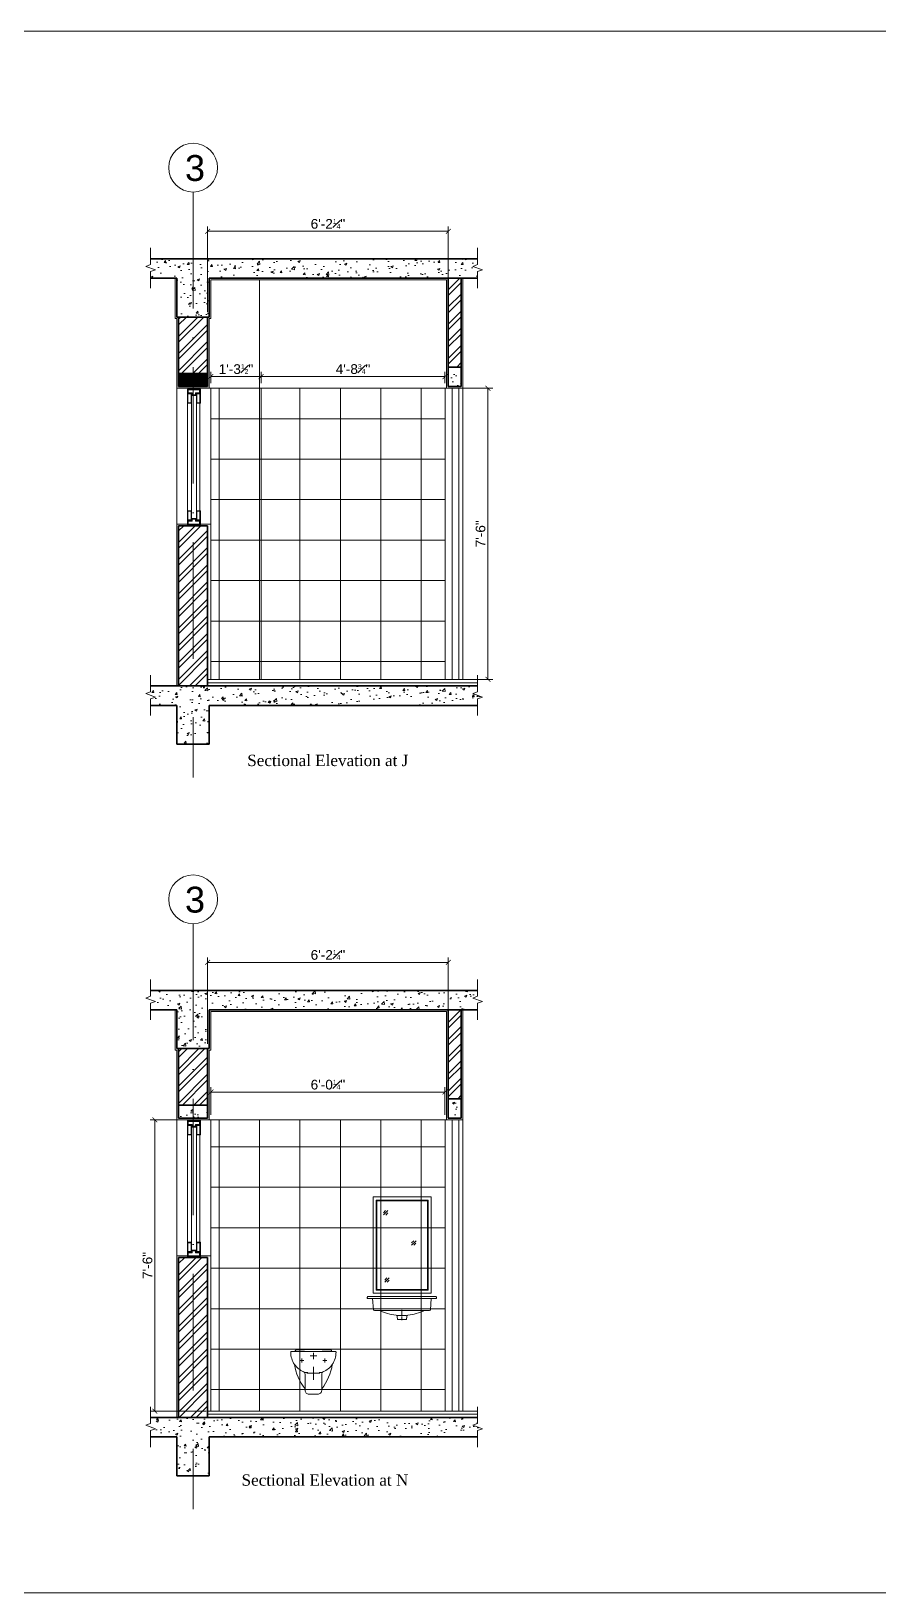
# Model space of a CAD drawing. Header units: inches. Extents: x 10755 to 33653, y -10992 to 10708.
# Drawn here: x 22883 to 23144.9, y 4003.5 to 4486.1 of the extents above; entities that cross this region are included whole.
import ezdxf

# ---------------------------------------------------------------- set-up
doc = ezdxf.new("R2010")
doc.units = ezdxf.units.IN
doc.header["$MEASUREMENT"] = 0
for name, pattern in [('ACAD_ISO10W100', [18, 12, -3, 0, -3]), ('AM_DIN_G_W050', [13.75, 9.75, -1.5, 1, -1.5]), ('HIDDEN', [0.375, 0.25, -0.125])]:
    doc.linetypes.add(name, pattern=pattern)
for name, color, linetype, lineweight in [('12-Dim', 4, 'Continuous', 20), ('beam in plan', 241, 'HIDDEN', 20), ('centerline', 9, 'ACAD_ISO10W100', 5), ('Dimention', 4, 'Continuous', 15), ('door', 15, 'Continuous', 18), ('fixture', 151, 'Continuous', 13), ('fixtures', 141, 'Continuous', 20), ('hatch', 33, 'Continuous', 5), ('hatch 2', 8, 'Continuous', 13), ('hatch- rcc', 252, 'Continuous', 5), ('PLASTER', 50, 'Continuous', 9), ('Text', 150, 'Continuous', 18), ('wall', 1, 'Continuous', 35)]:
    doc.layers.add(name, color=color, linetype=linetype, lineweight=lineweight)
doc.layers.add('T-TEXT', color=230, linetype='Continuous')
doc.styles.add('ATTR', font='romans.shx', dxfattribs={"width": 0.8, "height": 0.7})
doc.styles.get("Standard").update_dxf_attribs({"font": 'arial.ttf'})
doc.styles.add('suren', font='times.ttf', dxfattribs={"height": 4})
doc.dimstyles.new('s3', dxfattribs={"dimscale": 3, "dimtxt": 1, "dimasz": 0.5, "dimexe": 0.5, "dimexo": 0.5, "dimgap": 0.25, "dimtad": 1, "dimzin": 3, "dimdsep": 46, "dimlunit": 4, "dimtxsty": 'Standard', "dimblk": 'ARCHTICK', "dimcen": 0, "dimclrd": 256, "dimclre": 256, "dimclrt": 6, "dimadec": 0, "dimazin": 0, "dimtfac": 0.5, "dimtix": 1, "dimtmove": 1, "dimatfit": 3, "dimfxl": 0.5, "dimfrac": 1, "dimtolj": 1, "dimtzin": 0, "dimarcsym": 1})
pattern_1 = [(45, (-6571.457, -5913.912), (-2.6516504, 2.6516504), []), (45, (-6569.6893, -5913.912), (-2.6516504, 2.6516504), [])]
pattern_2 = [(45, (-6571.457, -5926.162), (-2.6516504, 2.6516504), []), (45, (-6569.6893, -5926.162), (-2.6516504, 2.6516504), [])]
pattern_3 = [(50, (-6571.457, -5913.912), (7.1726018, -0.6275213), [0.75, -8.25]), (355, (-6571.457, -5913.912), (-1.3875133, 7.5219213), [0.6, -6.6]), (100.451444, (-6570.8594, -5913.964), (5.7850885, 6.8944), [0.637402, -7.011421]), (46.1842, (-6571.457, -5911.912), (10.672413, -1.655193), [1.125, -12.375]), (96.63564, (-6570.568, -5912.05), (9.346619, 9.741186), [0.956103, -10.517138]), (351.18416, (-6571.457, -5911.912), (9.346619, 9.741186), [0.9, -9.9]), (21, (-6570.457, -5912.412), (5.9690705, -4.026189), [0.75, -8.25]), (326, (-6570.457, -5912.412), (2.4331533, 7.2515005), [0.6, -6.6]), (71.451445, (-6569.96, -5912.7475), (8.4022238, 3.2253115), [0.637402, -7.011421]), (37.5, (-6571.457, -5913.912), (0.12159855, 3.32893854), [0, -6.52, 0, -6.7, 0, -6.625]), (7.5, (-6571.457, -5913.912), (2.6306954, 3.9441171), [0, -3.82, 0, -6.37, 0, -2.525]), (327.5, (-6573.687, -5913.912), (5.33822436, -0.2255487), [0, -2.5, 0, -7.8, 0, -10.35]), (317.5, (-6574.687, -5913.912), (5.8318617, 1.0010498), [0, -3.25, 0, -5.18, 0, -7.35])]
pattern_4 = [(50, (-6571.457, -5926.162), (7.1726018, -0.6275213), [0.75, -8.25]), (355, (-6571.457, -5926.162), (-1.3875133, 7.5219213), [0.6, -6.6]), (100.451444, (-6570.8594, -5926.214), (5.7850885, 6.8944), [0.637402, -7.011421]), (46.1842, (-6571.457, -5924.162), (10.672413, -1.655193), [1.125, -12.375]), (96.63564, (-6570.568, -5924.3), (9.346619, 9.741186), [0.956103, -10.517138]), (351.18416, (-6571.457, -5924.162), (9.346619, 9.741186), [0.9, -9.9]), (21, (-6570.457, -5924.662), (5.9690705, -4.026189), [0.75, -8.25]), (326, (-6570.457, -5924.662), (2.4331533, 7.2515005), [0.6, -6.6]), (71.451445, (-6569.96, -5924.9976), (8.4022238, 3.2253115), [0.637402, -7.011421]), (37.5, (-6571.457, -5926.162), (0.12159855, 3.32893854), [0, -6.52, 0, -6.7, 0, -6.625]), (7.5, (-6571.457, -5926.162), (2.6306954, 3.9441171), [0, -3.82, 0, -6.37, 0, -2.525]), (327.5, (-6573.687, -5926.162), (5.33822436, -0.2255487), [0, -2.5, 0, -7.8, 0, -10.35]), (317.5, (-6574.687, -5926.162), (5.8318617, 1.0010498), [0, -3.25, 0, -5.18, 0, -7.35])]
pattern_5 = [(90, (-6571.457, -5896.172), (-12.5, 3e-15), []), (180, (-6571.457, -5896.172), (-3e-15, -12.5), [])]

# ---------------------------------------------------------------- blocks, each defined once
blk = doc.blocks.new('frame')
at = {"layer": 'door'}
h = blk.add_hatch(color=256, dxfattribs=at)
h.paths.add_polyline_path([(2, 4.4), (0.75, 4.4), (0.75, 1.4), (2, 1.4)])
h.paths.add_polyline_path([(1.875, 1.525), (0.875, 1.525), (0.875, 4.275), (1.875, 4.275)], flags=16)
h.paths.add_polyline_path([(-0.75, 4.4), (-2, 4.4), (-2, 1.4), (-0.75, 1.4), (-0.75, 2)])
h.paths.add_polyline_path([(-0.875, 1.525), (-1.875, 1.525), (-1.875, 4.275), (-0.875, 4.275)], flags=16)
h = blk.add_hatch(color=256, dxfattribs=at)
h.paths.add_polyline_path([(0.75, 2), (-0.75, 2), (-0.75, 1.4), (-2, 1.4), (-2, 0), (-1.5, 0), (1.5, 0), (2, 0), (2, 1.4), (0.75, 1.4)])
h.paths.add_polyline_path([(0.5, 1.75), (0.5, 1.15), (1.75, 1.15), (1.75, 0.25), (1.5, 0.25), (-1.5, 0.25), (-1.75, 0.25), (-1.75, 1.15), (-0.5, 1.15), (-0.5, 1.75)], flags=16)
for points in [[(-0.75, 1.4), (-2, 1.4), (-2, 4.4), (-0.75, 4.4)], [(-0.875, 1.525), (-1.875, 1.525), (-1.875, 4.275), (-0.875, 4.275)], [(1.5, 0.25), (1.75, 0.25), (1.75, 1.15), (0.5, 1.15), (0.5, 1.75), (-0.5, 1.75), (-0.5, 1.15), (-1.75, 1.15), (-1.75, 0.25), (-1.5, 0.25)], [(0.75, 1.4), (2, 1.4), (2, 4.4), (0.75, 4.4)], [(0.875, 1.525), (1.875, 1.525), (1.875, 4.275), (0.875, 4.275)]]:
    blk.add_lwpolyline(points, close=True, dxfattribs=at)
blk.add_lwpolyline([(1.5, 0), (1.5, 0), (1.5, 0), (2, 0), (2, 1.4), (2, 1.4), (2, 1.4), (0.75, 1.4), (0.75, 2), (-0.75, 2), (-0.75, 1.4), (-2, 1.4), (-2, 1.4), (-2, 1.4), (-2, 0), (-1.5, 0), (-1.5, 0), (1.5, 0)], dxfattribs=at)
blk = doc.blocks.new('_ArchTick')
at = {"color": 0, "const_width": 0.15}
blk.add_lwpolyline([(-0.5, -0.5), (0.5, 0.5)], dxfattribs=at)
blk = doc.blocks.new('*D2019')
at = {"layer": 'Defpoints', "color": 0, "transparency": 16777216}
for p in [(9091.3, 6488.86), (9091.3, 6480.28), (9163.65, 6480.28)]:
    blk.add_point(p, dxfattribs=at)
at = {"layer": 'Dimention', "lineweight": -2, "transparency": 16777216}
for p, q in [((9091.3, 6481.78), (9091.3, 6490.36)), ((9163.65, 6481.78), (9163.65, 6490.36)), ((9163.65, 6488.86), (9091.3, 6488.86))]:
    blk.add_line(p, q, dxfattribs=at)
at = {"layer": 'Dimention', "lineweight": -2, "transparency": 16777216, "xscale": 1.5, "yscale": 1.5, "zscale": 1.5, "rotation": 180}
blk.add_blockref('_ArchTick', (9091.3, 6488.86), dxfattribs=at)
at = {"layer": 'Dimention', "lineweight": -2, "transparency": 16777216, "xscale": 1.5, "yscale": 1.5, "zscale": 1.5}
blk.add_blockref('_ArchTick', (9163.65, 6488.86), dxfattribs=at)
at = {"layer": 'Dimention', "color": 6, "transparency": 16777216, "insert": (9127.47, 6491.14), "char_height": 3, "attachment_point": 5}
blk.add_mtext('\\A1;6\'-0{\\H0.500000x;\\S1#4;}"', dxfattribs=at)
blk = doc.blocks.new('*D2020')
at = {"layer": 'Defpoints', "color": 0, "transparency": 16777216}
for p in [(9164.65, 6528.94), (9090.3, 6502.28), (9164.65, 6500.67)]:
    blk.add_point(p, dxfattribs=at)
at = {"layer": 'Dimention', "lineweight": -2, "transparency": 16777216}
for p, q in [((9090.3, 6503.78), (9090.3, 6530.44)), ((9090.3, 6528.94), (9164.65, 6528.94)), ((9164.65, 6502.17), (9164.65, 6530.44))]:
    blk.add_line(p, q, dxfattribs=at)
at = {"layer": 'Dimention', "lineweight": -2, "transparency": 16777216, "xscale": 1.5, "yscale": 1.5, "zscale": 1.5, "rotation": 180}
blk.add_blockref('_ArchTick', (9090.3, 6528.94), dxfattribs=at)
at = {"layer": 'Dimention', "lineweight": -2, "transparency": 16777216, "xscale": 1.5, "yscale": 1.5, "zscale": 1.5}
blk.add_blockref('_ArchTick', (9164.65, 6528.94), dxfattribs=at)
at = {"layer": 'Dimention', "color": 6, "transparency": 16777216, "insert": (9127.47, 6531.22), "char_height": 3, "attachment_point": 5}
blk.add_mtext('\\A1;6\'-2{\\H0.500000x;\\S1#4;}"', dxfattribs=at)
blk = doc.blocks.new('*D2025')
at = {"layer": 'Defpoints', "color": 0, "transparency": 16777216}
for p in [(9091.3, 6480.28), (9073.99, 6390.28), (9091.3, 6390.28)]:
    blk.add_point(p, dxfattribs=at)
at = {"layer": 'Dimention', "lineweight": -2, "transparency": 16777216}
for p, q in [((9089.8, 6480.28), (9072.49, 6480.28)), ((9073.99, 6480.28), (9073.99, 6390.28)), ((9089.8, 6390.28), (9072.49, 6390.28))]:
    blk.add_line(p, q, dxfattribs=at)
at = {"layer": 'Dimention', "lineweight": -2, "transparency": 16777216, "xscale": 1.5, "yscale": 1.5, "zscale": 1.5}
for p, rotation in [((9073.99, 6480.28), 90), ((9073.99, 6390.28), 270)]:
    blk.add_blockref('_ArchTick', p, dxfattribs=dict(at, rotation=rotation))
at = {"layer": 'Dimention', "color": 6, "transparency": 16777216, "insert": (9071.71, 6435.28), "char_height": 3, "attachment_point": 5, "rotation": 90}
blk.add_mtext('\\A1;7\'-6"', dxfattribs=at)
blk = doc.blocks.new('*D2037')
at = {"layer": 'Defpoints', "color": 0, "transparency": 16777216}
for p in [(9106.8, 6709.97), (9091.3, 6706.37), (9106.8, 6706.37)]:
    blk.add_point(p, dxfattribs=at)
at = {"layer": 'Dimention', "lineweight": -2, "transparency": 16777216}
for p, q in [((9091.3, 6707.87), (9091.3, 6711.47)), ((9091.3, 6709.97), (9106.8, 6709.97)), ((9106.8, 6707.87), (9106.8, 6711.47))]:
    blk.add_line(p, q, dxfattribs=at)
at = {"layer": 'Dimention', "lineweight": -2, "transparency": 16777216, "xscale": 1.5, "yscale": 1.5, "zscale": 1.5, "rotation": 180}
blk.add_blockref('_ArchTick', (9091.3, 6709.97), dxfattribs=at)
at = {"layer": 'Dimention', "lineweight": -2, "transparency": 16777216, "xscale": 1.5, "yscale": 1.5, "zscale": 1.5}
blk.add_blockref('_ArchTick', (9106.8, 6709.97), dxfattribs=at)
at = {"layer": 'Dimention', "color": 6, "transparency": 16777216, "insert": (9099.05, 6712.25), "char_height": 3, "attachment_point": 5}
blk.add_mtext('\\A1;1\'-3{\\H0.500000x;\\S1#2;}"', dxfattribs=at)
blk = doc.blocks.new('*D2038')
at = {"layer": 'Defpoints', "color": 0, "transparency": 16777216}
for p in [(9163.65, 6709.97), (9106.8, 6706.37), (9163.65, 6706.37)]:
    blk.add_point(p, dxfattribs=at)
at = {"layer": 'Dimention', "lineweight": -2, "transparency": 16777216}
for p, q in [((9106.8, 6707.87), (9106.8, 6711.47)), ((9106.8, 6709.97), (9163.65, 6709.97)), ((9163.65, 6707.87), (9163.65, 6711.47))]:
    blk.add_line(p, q, dxfattribs=at)
at = {"layer": 'Dimention', "lineweight": -2, "transparency": 16777216, "xscale": 1.5, "yscale": 1.5, "zscale": 1.5, "rotation": 180}
blk.add_blockref('_ArchTick', (9106.8, 6709.97), dxfattribs=at)
at = {"layer": 'Dimention', "lineweight": -2, "transparency": 16777216, "xscale": 1.5, "yscale": 1.5, "zscale": 1.5}
blk.add_blockref('_ArchTick', (9163.65, 6709.97), dxfattribs=at)
at = {"layer": 'Dimention', "color": 6, "transparency": 16777216, "insert": (9135.22, 6712.26), "char_height": 3, "attachment_point": 5}
blk.add_mtext('\\A1;4\'-8{\\H0.500000x;\\S3#4;}"', dxfattribs=at)
blk = doc.blocks.new('*D2039')
at = {"layer": 'Defpoints', "color": 0, "transparency": 16777216}
for p in [(9163.65, 6706.37), (9163.65, 6616.37), (9176.93, 6616.37)]:
    blk.add_point(p, dxfattribs=at)
at = {"layer": 'Dimention', "lineweight": -2, "transparency": 16777216}
for p, q in [((9165.15, 6706.37), (9178.43, 6706.37)), ((9176.93, 6706.37), (9176.93, 6616.37)), ((9165.15, 6616.37), (9178.43, 6616.37))]:
    blk.add_line(p, q, dxfattribs=at)
at = {"layer": 'Dimention', "lineweight": -2, "transparency": 16777216, "xscale": 1.5, "yscale": 1.5, "zscale": 1.5}
for p, rotation in [((9176.93, 6706.37), 90), ((9176.93, 6616.37), 270)]:
    blk.add_blockref('_ArchTick', p, dxfattribs=dict(at, rotation=rotation))
at = {"layer": 'Dimention', "color": 6, "transparency": 16777216, "insert": (9174.64, 6661.37), "char_height": 3, "attachment_point": 5, "rotation": 90}
blk.add_mtext('\\A1;7\'-6"', dxfattribs=at)
blk = doc.blocks.new('*D2040')
at = {"layer": 'Defpoints', "color": 0, "transparency": 16777216}
for p in [(9164.65, 6754.85), (9090.3, 6728.37), (9164.65, 6728.37)]:
    blk.add_point(p, dxfattribs=at)
at = {"layer": 'Dimention', "lineweight": -2, "transparency": 16777216}
for p, q in [((9090.3, 6729.87), (9090.3, 6756.35)), ((9164.65, 6729.87), (9164.65, 6756.35)), ((9090.3, 6754.85), (9164.65, 6754.85))]:
    blk.add_line(p, q, dxfattribs=at)
at = {"layer": 'Dimention', "lineweight": -2, "transparency": 16777216, "xscale": 1.5, "yscale": 1.5, "zscale": 1.5, "rotation": 180}
blk.add_blockref('_ArchTick', (9090.3, 6754.85), dxfattribs=at)
at = {"layer": 'Dimention', "lineweight": -2, "transparency": 16777216, "xscale": 1.5, "yscale": 1.5, "zscale": 1.5}
blk.add_blockref('_ArchTick', (9164.65, 6754.85), dxfattribs=at)
at = {"layer": 'Dimention', "color": 6, "transparency": 16777216, "insert": (9127.47, 6757.13), "char_height": 3, "attachment_point": 5}
blk.add_mtext('\\A1;6\'-2{\\H0.500000x;\\S1#4;}"', dxfattribs=at)
blk = doc.blocks.new('A$C51BE29FE')
for p, q in [((0, 0), (462, 0)), ((55, -95), (408, -95))]:
    blk.add_line(p, q)
at = {"color": 4, "linetype": 'AM_DIN_G_W050', "ltscale": 2}
blk.add_line((231, -90), (231, -171), dxfattribs=at)
blk.add_lwpolyline([(462, 0), (504, 0), (504, 8, 0.414214), (497, 15), (-34, 15, 0.414214), (-41, 8), (-41, 0), (0, 0), (8, -89, 0.388879), (15, -95), (55, -95, 0.08326), (185, -132, -0.381335), (194, -142), (196, -165), (267, -165), (269, -142, -0.381335), (278, -132, 0.08326), (408, -95), (448, -95, 0.388879), (455, -89)], format="xyb", close=True)
for start, end in [(263.4944, 270), (270, 276.5056)]:
    blk.add_arc((231, 274), 409, start, end)
blk = doc.blocks.new('A$C4DD00FE1')
at = {"color": 4, "linetype": 'AM_DIN_G_W050', "ltscale": 2}
for p, q in [((-4.13, -3.35), (-2.95, -3.35)), ((-3.54, -3.94), (-3.54, -2.76)), ((-1.02, -1.97), (1.02, -1.97)), ((0, -2.99), (0, -1.04)), ((2.95, -3.35), (4.13, -3.35)), ((3.54, -3.94), (3.54, -2.76)), ((-2.01, -7.28), (2.01, -7.28))]:
    blk.add_line(p, q, dxfattribs=at)
at = {"layer": 'fixture'}
for p, q in [((-5.63, -0.59), (5.63, -0.59)), ((-2.56, -7.57), (-2.56, -12.09)), ((0, -5.28), (0, -9.29)), ((2.56, -7.57), (2.56, -12.09))]:
    blk.add_line(p, q, dxfattribs=at)
blk.add_lwpolyline([(5.84, -4.57, 0.156587), (6.99, -0.79), (6.99, -0.75, 0.414214), (6.83, -0.59), (5.63, -0.59), (5.63, -0.38, 0.394544), (5.45, -0.18, 0.033822), (-5.45, -0.18, 0.394544), (-5.63, -0.38), (-5.63, -0.59), (-6.83, -0.59, 0.414214), (-6.99, -0.75), (-6.99, -0.79, 0.156587), (-5.84, -4.57, 0.133241), (-2.56, -12.09), (-2.56, -12.6, 0.414214), (-1.38, -13.78), (1.38, -13.78, 0.414214), (2.56, -12.6), (2.56, -12.09, 0.133241)], format="xyb", close=True, dxfattribs=at)
for centre, radius, start, end in [((-0.53, -0.9), 6.46, 214.6323, 247.1218), ((0.53, -0.9), 6.46, 292.8782, 325.3677), ((-1.63, -3.32), 3.8, 246.4661, 268.4221), ((-3.35, -7.57), 0.787, 0, 67.1218), ((1.63, -3.32), 3.8, 271.5779, 293.5339), ((3.35, -7.57), 0.787, 112.8782, 180)]:
    blk.add_arc(centre, radius, start, end, dxfattribs=at)
blk = doc.blocks.new('A$C73A77BFC')
at = {"layer": 'Dimention'}
h = blk.add_hatch(dxfattribs=at)
h.set_pattern_fill('ANSI31', color=256)
h.set_pattern_definition([(45, (-6571.45709, -5926.16203), (-0.0883883476, 0.0883883476), [])])
h.paths.add_polyline_path([(2509.842, 814.694), (2509.842, 810.694), (2518.842, 810.694), (2518.842, 814.694)])
at = {"layer": 'hatch'}
h = blk.add_hatch(dxfattribs=at)
h.set_pattern_fill('ANSI37', color=256, scale=100, angle=45)
h.set_pattern_definition(pattern_5)
h.paths.add_polyline_path([(2535.342, 810.194), (2534.842, 810.194), (2519.842, 810.194), (2519.842, 720.194), (2535.342, 720.194)])
h = blk.add_hatch(dxfattribs=at)
h.set_pattern_fill('ANSI37', color=256, scale=100, angle=45)
h.set_pattern_definition(pattern_5)
h.paths.add_polyline_path([(2592.194, 810.194), (2535.342, 810.194), (2535.342, 720.194), (2592.194, 720.194)])
h = blk.add_hatch(dxfattribs=at)
h.set_pattern_fill('ANSI37', color=256, scale=100, angle=45)
h.set_pattern_definition(pattern_5)
h.paths.add_polyline_path([(2592.194, 584.106), (2519.842, 584.106), (2519.842, 494.106), (2592.194, 494.106)])
at = {"layer": 'hatch 2', "linetype": 'Continuous', "ltscale": 30}
h = blk.add_hatch(dxfattribs=at)
h.set_pattern_fill('ANSI32', color=256, scale=10, style=0)
h.set_pattern_definition(pattern_2)
h.paths.add_polyline_path([(2593.194, 816.694), (2597.194, 816.694), (2597.194, 844.194), (2593.194, 844.194)])
h = blk.add_hatch(dxfattribs=at)
h.set_pattern_fill('ANSI32', color=256, scale=10, style=0)
h.set_pattern_definition(pattern_2)
h.paths.add_polyline_path([(2518.842, 832.194), (2509.842, 832.194), (2509.842, 814.694), (2518.842, 814.694)])
h = blk.add_hatch(dxfattribs=at)
h.set_pattern_fill('ANSI32', color=256, scale=10, style=0)
h.set_pattern_definition(pattern_2)
h.paths.add_polyline_path([(2509.842, 718.194), (2518.842, 718.194), (2518.842, 767.694), (2509.842, 767.694)])
h = blk.add_hatch(dxfattribs=at)
h.set_pattern_fill('ANSI32', color=256, scale=10, style=0)
h.set_pattern_definition(pattern_1)
h.paths.add_polyline_path([(2593.194, 590.606), (2597.194, 590.606), (2597.194, 618.106), (2593.194, 618.106)])
h = blk.add_hatch(dxfattribs=at)
h.set_pattern_fill('ANSI32', color=256, scale=10, style=0)
h.set_pattern_definition(pattern_1)
h.paths.add_polyline_path([(2518.842, 606.106), (2509.842, 606.106), (2509.842, 588.606), (2518.842, 588.606)])
h = blk.add_hatch(dxfattribs=at)
h.set_pattern_fill('ANSI32', color=256, scale=10, style=0)
h.set_pattern_definition(pattern_1)
h.paths.add_polyline_path([(2518.842, 541.606), (2509.842, 541.606), (2509.842, 492.106), (2518.842, 492.106)])
at = {"layer": 'hatch- rcc'}
h = blk.add_hatch(dxfattribs=at)
h.set_pattern_fill('AR-CONC', color=256, style=0)
h.set_pattern_definition(pattern_4)
h.paths.add_polyline_path([(2509.342, 844.194), (2509.342, 832.194), (2519.342, 832.194), (2519.342, 844.194), (2602.281, 844.194), (2602.281, 846.211), (2603.765, 846.751), (2600.797, 847.831), (2602.281, 848.371), (2602.281, 850.194), (2501.194, 850.194), (2501.194, 848.371), (2499.711, 847.831), (2502.678, 846.751), (2501.194, 846.211), (2501.194, 844.194)])
h = blk.add_hatch(dxfattribs=at)
h.set_pattern_fill('AR-CONC', color=256, style=0)
h.set_pattern_definition(pattern_4)
h.paths.add_polyline_path([(2597.194, 816.694), (2593.194, 816.694), (2593.194, 810.694), (2597.194, 810.694)])
h = blk.add_hatch(dxfattribs=at)
h.set_pattern_fill('AR-CONC', color=256, style=0)
h.set_pattern_definition(pattern_4)
h.paths.add_polyline_path([(2519.342, 712.194), (2602.281, 712.194), (2602.281, 714.211), (2603.765, 714.751), (2600.797, 715.831), (2602.281, 716.371), (2602.281, 718.194), (2501.194, 718.194), (2501.194, 716.371), (2499.711, 715.831), (2502.678, 714.751), (2501.194, 714.211), (2501.194, 712.194), (2509.342, 712.194), (2509.342, 700.194), (2519.342, 700.194)])
h = blk.add_hatch(dxfattribs=at)
h.set_pattern_fill('AR-CONC', color=256, style=0)
h.set_pattern_definition(pattern_3)
h.paths.add_polyline_path([(2519.342, 618.106), (2602.281, 618.106), (2602.281, 620.124), (2603.765, 620.664), (2600.797, 621.744), (2602.281, 622.284), (2602.281, 624.106), (2501.194, 624.106), (2501.194, 622.284), (2499.711, 621.744), (2502.678, 620.664), (2501.194, 620.124), (2501.194, 618.106), (2509.342, 618.106), (2509.342, 606.106), (2519.342, 606.106)])
h = blk.add_hatch(dxfattribs=at)
h.set_pattern_fill('AR-CONC', color=256, style=0)
h.set_pattern_definition(pattern_3)
h.paths.add_polyline_path([(2597.194, 590.606), (2593.194, 590.606), (2593.194, 584.606), (2597.194, 584.606)])
h = blk.add_hatch(dxfattribs=at)
h.set_pattern_fill('AR-CONC', color=256, style=0)
h.set_pattern_definition(pattern_3)
h.paths.add_polyline_path([(2509.842, 588.606), (2509.842, 584.606), (2518.842, 584.606), (2518.842, 588.606)])
h = blk.add_hatch(dxfattribs=at)
h.set_pattern_fill('AR-CONC', color=256, style=0)
h.set_pattern_definition(pattern_3)
h.paths.add_polyline_path([(2509.342, 474.106), (2519.342, 474.106), (2519.342, 486.106), (2602.281, 486.106), (2602.281, 488.124), (2603.765, 488.664), (2600.797, 489.744), (2602.281, 490.284), (2602.281, 492.106), (2501.194, 492.106), (2501.194, 490.284), (2499.711, 489.744), (2502.678, 488.664), (2501.194, 488.124), (2501.194, 486.106), (2509.342, 486.106)])
at = {"layer": '12-Dim', "linetype": 'Continuous'}
for points in [[(2501.194, 853.53), (2501.194, 848.371), (2499.711, 847.831), (2502.678, 846.751), (2501.194, 846.211), (2501.194, 841.071)], [(2602.281, 853.53), (2602.281, 848.371), (2600.797, 847.831), (2603.765, 846.751), (2602.281, 846.211), (2602.281, 841.071)], [(2501.194, 721.53), (2501.194, 716.371), (2499.711, 715.831), (2502.678, 714.751), (2501.194, 714.211), (2501.194, 709.071)], [(2602.281, 721.53), (2602.281, 716.371), (2600.797, 715.831), (2603.765, 714.751), (2602.281, 714.211), (2602.281, 709.071)], [(2501.194, 627.442), (2501.194, 622.284), (2499.711, 621.744), (2502.678, 620.664), (2501.194, 620.124), (2501.194, 614.983)], [(2602.281, 627.442), (2602.281, 622.284), (2600.797, 621.744), (2603.765, 620.664), (2602.281, 620.124), (2602.281, 614.983)], [(2501.194, 495.442), (2501.194, 490.284), (2499.711, 489.744), (2502.678, 488.664), (2501.194, 488.124), (2501.194, 482.983)], [(2602.281, 495.442), (2602.281, 490.284), (2600.797, 489.744), (2603.765, 488.664), (2602.281, 488.124), (2602.281, 482.983)]]:
    blk.add_lwpolyline(points, dxfattribs=at)
at = {"layer": 'centerline', "ltscale": 3}
for p, q in [((2514.342, 870.798), (2514.342, 689.885)), ((2514.342, 644.71), (2514.342, 463.797))]:
    blk.add_line(p, q, dxfattribs=at)
at = {"layer": 'centerline', "linetype": 'Continuous'}
for centre in [(2514.342, 878.342), (2514.342, 652.254)]:
    blk.add_circle(centre, 7.544, dxfattribs=at)
at = {"layer": 'Dimention'}
for p, q in [((2573.196, 555.389), (2573.85, 556.043)), ((2573.215, 554.701), (2574.576, 556.062)), ((2573.903, 554.682), (2574.557, 555.336)), ((2581.868, 546.065), (2582.522, 546.719)), ((2581.887, 545.377), (2583.248, 546.738)), ((2582.575, 545.358), (2583.229, 546.012)), ((2573.566, 534.61), (2574.22, 535.264)), ((2573.585, 533.922), (2574.946, 535.283)), ((2574.273, 533.903), (2574.927, 534.557))]:
    blk.add_line(p, q, dxfattribs=at)
blk.add_lwpolyline([(1940.423, 920.501), (2988.202, 920.501), (2988.202, 437.965), (1940.423, 437.965)], close=True, dxfattribs=at)
at = {"layer": 'door'}
for p, q in [((2594.444, 810.194), (2594.444, 720.194)), ((2596.444, 810.194), (2596.444, 720.194)), ((2512.592, 805.544), (2512.592, 772.344)), ((2513.842, 805.544), (2513.842, 772.344)), ((2515.342, 805.544), (2515.342, 772.344)), ((2516.467, 805.669), (2516.467, 772.344)), ((2594.444, 584.106), (2594.444, 494.106)), ((2596.444, 584.106), (2596.444, 494.106)), ((2512.592, 579.456), (2512.592, 546.256)), ((2513.842, 579.456), (2513.842, 546.256)), ((2515.342, 579.456), (2515.342, 546.256)), ((2516.467, 579.581), (2516.467, 546.256))]:
    blk.add_line(p, q, dxfattribs=at)
at = {"layer": 'fixtures', "ltscale": 25}
for points in [[(2587.956, 530.506), (2569.965, 530.506), (2569.965, 560.302), (2587.956, 560.302)], [(2586.956, 531.506), (2570.965, 531.506), (2570.965, 559.302), (2586.956, 559.302)], [(2586.756, 531.706), (2571.165, 531.706), (2571.165, 559.102), (2586.756, 559.102)]]:
    blk.add_lwpolyline(points, close=True, dxfattribs=at)
at = {"layer": 'PLASTER', "linetype": 'Continuous', "ltscale": 30}
for p, q in [((2508.842, 844.194), (2508.842, 831.694)), ((2519.842, 843.694), (2592.694, 843.694)), ((2519.842, 843.694), (2519.842, 831.694)), ((2534.842, 810.194), (2534.842, 843.694)), ((2592.694, 843.694), (2592.694, 810.194)), ((2597.694, 810.194), (2597.694, 844.194)), ((2508.842, 831.694), (2509.342, 831.694)), ((2509.342, 831.694), (2509.342, 810.194)), ((2519.342, 831.694), (2519.842, 831.694)), ((2519.342, 831.694), (2519.342, 810.194)), ((2509.342, 768.194), (2509.342, 810.194)), ((2518.842, 810.194), (2509.342, 810.194)), ((2518.842, 810.194), (2593.194, 810.194)), ((2519.342, 810.194), (2519.842, 810.194)), ((2519.842, 810.194), (2519.842, 720.194)), ((2535.342, 810.194), (2535.342, 720.194)), ((2592.694, 810.194), (2592.194, 810.194)), ((2592.194, 810.194), (2592.194, 720.194)), ((2593.194, 810.194), (2597.694, 810.194)), ((2597.694, 810.194), (2597.694, 720.194)), ((2509.342, 768.194), (2509.342, 718.194)), ((2519.842, 768.194), (2509.342, 768.194)), ((2518.842, 720.194), (2602.281, 720.194)), ((2518.842, 719.194), (2602.281, 719.194)), ((2508.842, 618.106), (2508.842, 605.606)), ((2597.694, 584.106), (2597.694, 618.106)), ((2519.842, 617.606), (2592.694, 617.606)), ((2519.842, 617.606), (2519.842, 605.606)), ((2592.694, 617.606), (2592.694, 584.106)), ((2508.842, 605.606), (2509.342, 605.606)), ((2509.342, 605.606), (2509.342, 584.106)), ((2519.342, 605.606), (2519.842, 605.606)), ((2519.342, 605.606), (2519.342, 584.106)), ((2509.342, 542.106), (2509.342, 584.106)), ((2518.842, 584.106), (2509.342, 584.106)), ((2518.842, 584.106), (2593.194, 584.106)), ((2519.342, 584.106), (2519.842, 584.106)), ((2519.342, 584.106), (2519.842, 584.106)), ((2519.842, 584.106), (2519.842, 494.106)), ((2592.694, 584.106), (2592.194, 584.106)), ((2592.194, 584.106), (2592.194, 494.106)), ((2593.194, 584.106), (2597.694, 584.106)), ((2597.694, 584.106), (2597.694, 494.106)), ((2519.842, 542.106), (2509.342, 542.106)), ((2509.342, 542.106), (2509.342, 492.106)), ((2518.842, 494.106), (2602.281, 494.106)), ((2518.842, 493.106), (2602.281, 493.106))]:
    blk.add_line(p, q, dxfattribs=at)
at = {"layer": 'wall', "linetype": 'Continuous', "ltscale": 30}
for p, q in [((2501.194, 850.194), (2602.281, 850.194)), ((2501.194, 844.194), (2509.342, 844.194)), ((2509.342, 844.194), (2509.342, 832.194)), ((2519.342, 844.194), (2602.281, 844.194)), ((2519.342, 844.194), (2519.342, 832.194)), ((2593.194, 810.694), (2593.194, 844.194)), ((2597.194, 810.694), (2597.194, 844.194)), ((2509.342, 832.194), (2519.342, 832.194)), ((2509.842, 832.194), (2509.842, 810.694)), ((2518.842, 832.194), (2518.842, 810.694)), ((2593.194, 816.694), (2597.194, 816.694)), ((2518.842, 814.694), (2509.842, 814.694)), ((2518.842, 810.694), (2509.842, 810.694)), ((2593.194, 810.694), (2597.194, 810.694)), ((2509.842, 767.694), (2509.842, 718.194)), ((2518.842, 767.694), (2509.842, 767.694)), ((2518.842, 767.694), (2518.842, 718.194)), ((2501.194, 718.194), (2602.281, 718.194)), ((2501.194, 712.194), (2509.342, 712.194)), ((2509.342, 712.194), (2509.342, 700.194)), ((2519.342, 712.194), (2602.281, 712.194)), ((2519.342, 712.194), (2519.342, 700.194)), ((2509.342, 700.194), (2519.342, 700.194)), ((2501.194, 624.106), (2602.281, 624.106)), ((2501.194, 618.106), (2509.342, 618.106)), ((2509.342, 618.106), (2509.342, 606.106)), ((2519.342, 618.106), (2602.281, 618.106)), ((2519.342, 618.106), (2519.342, 606.106)), ((2593.194, 584.606), (2593.194, 618.106)), ((2597.194, 584.606), (2597.194, 618.106)), ((2509.342, 606.106), (2519.342, 606.106)), ((2509.842, 606.106), (2509.842, 584.606)), ((2518.842, 606.106), (2518.842, 584.606)), ((2593.194, 590.606), (2597.194, 590.606)), ((2518.842, 588.606), (2509.842, 588.606)), ((2518.842, 584.606), (2509.842, 584.606)), ((2593.194, 584.606), (2597.194, 584.606)), ((2509.842, 541.606), (2509.842, 492.106)), ((2518.842, 541.606), (2509.842, 541.606)), ((2518.842, 541.606), (2518.842, 492.106)), ((2501.194, 492.106), (2602.281, 492.106)), ((2501.194, 486.106), (2509.342, 486.106)), ((2509.342, 486.106), (2509.342, 474.106)), ((2519.342, 486.106), (2602.281, 486.106)), ((2519.342, 486.106), (2519.342, 474.106)), ((2509.342, 474.106), (2519.342, 474.106))]:
    blk.add_line(p, q, dxfattribs=at)
at = {"layer": 'door', "rotation": 180}
for p in [(2514.592, 809.944), (2514.592, 583.856)]:
    blk.add_blockref('frame', p, dxfattribs=at)
at = {"layer": 'door', "xscale": -1}
for p in [(2514.592, 767.944), (2514.592, 541.856)]:
    blk.add_blockref('frame', p, dxfattribs=at)
at = {"layer": 'fixtures', "ltscale": 25, "xscale": 0.03926605504602776, "yscale": 0.03926605504602776, "zscale": 0.03926605504602776}
blk.add_blockref('A$C51BE29FE', (2569.8, 528.917), dxfattribs=at)
at = {"layer": 'fixtures'}
blk.add_blockref('A$C4DD00FE1', (2551.522, 513.106), dxfattribs=at)
at = {"style": 'ATTR', "width": 0.8, "flags": 9}
blk.add_attdef('ESTCODE', (115.095, 879.654), '', height=0.626, rotation=180, dxfattribs=at)
at = {"style": 'ATTR', "text_generation_flag": 4, "width": 0.8, "flags": 9}
blk.add_attdef('ESTCODE', (115.095, 835.661), '', height=0.626, rotation=180, dxfattribs=at)
at = {"layer": 'T-TEXT', "ltscale": 100, "char_height": 8, "width": 12.94397, "attachment_point": 1, "style": 'suren'}
for insert in [(2511.822, 882.238), (2511.822, 656.15)]:
    blk.add_mtext('{\\fArial|b0|i0|c0|p34;3}', dxfattribs=dict(at, insert=insert))
at = {"layer": 'Text', "ltscale": 50, "char_height": 3.49999, "width": 66.60799, "attachment_point": 9}
for s, insert in [('{\\fTimes New Roman|b0|i0|c0|p18;Sectional Elevation at J}', (2580.848, 693.373)), ('{\\fTimes New Roman|b0|i0|c0|p18;Sectional Elevation at N}', (2580.848, 470.998))]:
    blk.add_mtext(s, dxfattribs=dict(at, insert=insert))
at = {"layer": 'Dimention'}
for base, p1, p2, picture, middle in [((2593.194, 858.678), (2518.842, 832.194), (2593.194, 832.194), '*D2040', (2556.018, 860.96)), ((2535.342, 813.8), (2519.842, 810.194), (2535.342, 810.194), '*D2037', (2527.592, 816.083)), ((2592.194, 813.8), (2535.342, 810.194), (2592.194, 810.194), '*D2038', (2563.768, 816.092)), ((2593.194, 632.77), (2518.842, 606.106), (2593.194, 604.495), '*D2020', (2556.018, 635.052)), ((2519.842, 592.689), (2592.194, 584.106), (2519.842, 584.106), '*D2019', (2556.018, 594.97))]:
    dim = blk.add_linear_dim(base=base, p1=p1, p2=p2, dimstyle='s3', dxfattribs=at)
    dim.commit()
    dim.dimension.update_dxf_attribs({"geometry": picture, "text_midpoint": middle, "insert": (-6571.457, -5896.172)})
for base, p1, p2, picture, middle in [((2605.468, 720.194), (2592.194, 810.194), (2592.194, 720.194), '*D2039', (2603.186, 765.194)), ((2502.537, 494.106), (2519.842, 584.106), (2519.842, 494.106), '*D2025', (2500.255, 539.106))]:
    dim = blk.add_linear_dim(base=base, p1=p1, p2=p2, angle=90, dimstyle='s3', dxfattribs=at)
    dim.commit()
    dim.dimension.update_dxf_attribs({"geometry": picture, "text_midpoint": middle, "insert": (-6571.457, -5896.172)})

msp = doc.modelspace()

# ---------------------------------------------------------------- block references
at = {"layer": 'beam in plan'}
msp.add_blockref('A$C73A77BFC', (20418.68, 3565.584), dxfattribs=at)

doc.saveas('drawing.dxf')
